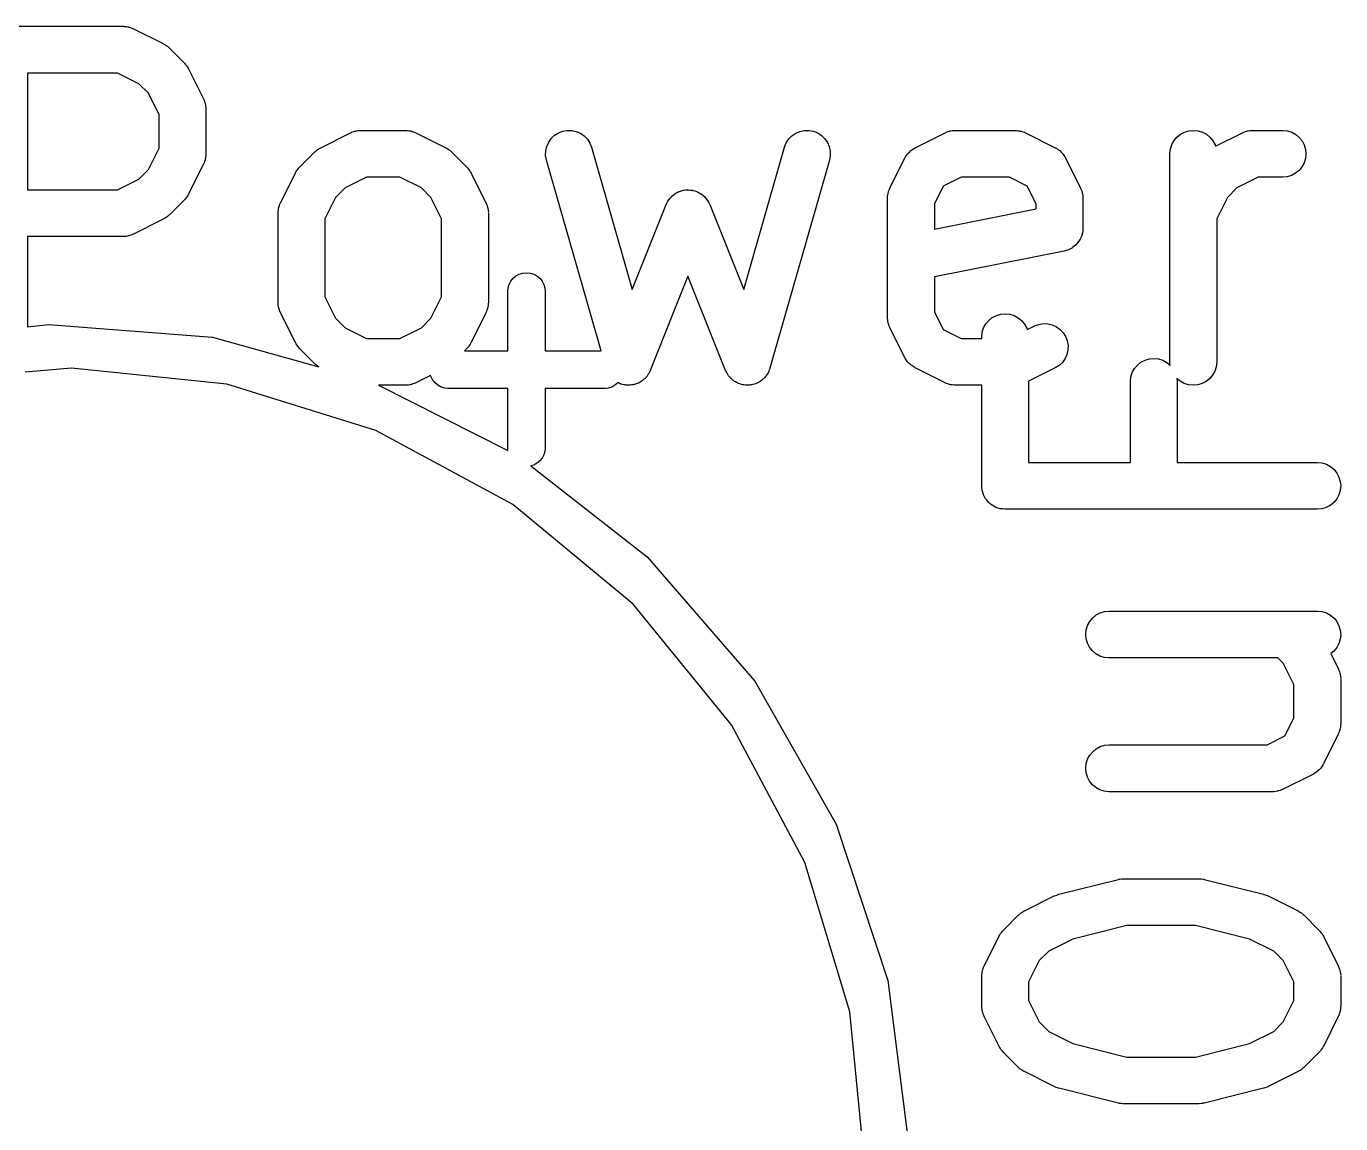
# Model space of a CAD drawing. Extents: x 37.5 to 124, y -108.8 to -35.9.
# Drawn here: x 85.217 to 89.427, y -54.455 to -50.939 of the extents above; entities that cross this region are included whole.
import ezdxf

# ---------------------------------------------------------------- set-up
doc = ezdxf.new("R2010")
doc.units = 0
doc.header["$MEASUREMENT"] = 0
doc.layers.add('BLACK', color=7, linetype='CONTINUOUS')

msp = doc.modelspace()

# ---------------------------------------------------------------- linework, layer by layer
at = {"layer": 'BLACK', "linetype": 'CONTINUOUS'}
for p, q in [((85.1458, -50.9394), (85.5268, -50.9394)), ((85.5268, -50.9394), (85.5278, -50.9394)), ((85.5278, -50.9394), (85.53, -50.9396)), ((85.53, -50.9396), (85.5322, -50.9396)), ((85.5322, -50.9396), (85.5373, -50.9404)), ((85.5373, -50.9404), (85.5424, -50.941)), ((85.5424, -50.941), (85.5445, -50.9417)), ((85.5445, -50.9417), (85.5466, -50.9421)), ((85.5466, -50.9421), (85.5514, -50.9439)), ((85.5514, -50.9439), (85.5563, -50.9454)), ((85.5563, -50.9454), (85.5582, -50.9465)), ((85.5582, -50.9465), (85.5603, -50.9473)), ((85.5603, -50.9473), (85.6555, -50.9949)), ((85.6555, -50.9949), (85.6565, -50.9954)), ((85.6565, -50.9954), (85.66, -50.9977)), ((85.66, -50.9977), (85.6637, -50.9997)), ((85.6637, -50.9997), (85.6661, -51.0017)), ((85.6661, -51.0017), (85.6688, -51.0034)), ((85.6688, -51.0034), (85.6718, -51.0063)), ((85.6718, -51.0063), (85.675, -51.009)), ((85.675, -51.009), (85.7227, -51.0566)), ((85.7227, -51.0566), (85.7234, -51.0573)), ((85.7234, -51.0573), (85.726, -51.0606)), ((85.726, -51.0606), (85.7289, -51.0637)), ((85.7289, -51.0637), (85.7306, -51.0663)), ((85.7306, -51.0663), (85.7325, -51.0688)), ((85.7325, -51.0688), (85.7345, -51.0725)), ((85.7345, -51.0725), (85.7367, -51.0761)), ((85.2208, -51.0894), (85.2208, -51.4632)), ((85.5091, -51.0894), (85.2208, -51.0894)), ((85.5776, -51.1236), (85.5091, -51.0894)), ((85.7367, -51.0761), (85.7843, -51.1713)), ((85.608, -51.154), (85.5776, -51.1236)), ((85.6422, -51.2226), (85.608, -51.154)), ((85.7843, -51.1713), (85.7848, -51.1723)), ((85.7848, -51.1723), (85.7855, -51.1743)), ((85.7855, -51.1743), (85.7866, -51.1763)), ((85.7866, -51.1763), (85.7881, -51.1812)), ((85.7881, -51.1812), (85.7898, -51.186)), ((85.7898, -51.186), (85.7902, -51.1882)), ((85.7902, -51.1882), (85.7908, -51.1903)), ((85.7908, -51.1903), (85.7913, -51.1954)), ((85.7913, -51.1954), (85.7921, -51.2005)), ((85.7921, -51.2005), (85.792, -51.2027)), ((85.6422, -51.33), (85.6422, -51.2226)), ((85.792, -51.2027), (85.7922, -51.2049)), ((85.7922, -51.2049), (85.7922, -51.3477)), ((86.1599, -51.3283), (86.2551, -51.2806)), ((86.2551, -51.2806), (86.2561, -51.2802)), ((86.2561, -51.2802), (86.2581, -51.2794)), ((86.2581, -51.2794), (86.2601, -51.2784)), ((86.2601, -51.2784), (86.265, -51.2769)), ((86.265, -51.2769), (86.2698, -51.2751)), ((86.2698, -51.2751), (86.272, -51.2748)), ((86.272, -51.2748), (86.2741, -51.2741)), ((86.2741, -51.2741), (86.2792, -51.2736)), ((86.2792, -51.2736), (86.2843, -51.2728)), ((86.2843, -51.2728), (86.2865, -51.2729)), ((86.2865, -51.2729), (86.2887, -51.2727)), ((86.2887, -51.2727), (86.4315, -51.2727)), ((86.4315, -51.2727), (86.4326, -51.2727)), ((86.4326, -51.2727), (86.4348, -51.273)), ((86.4348, -51.273), (86.437, -51.2729)), ((86.437, -51.2729), (86.442, -51.2738)), ((86.442, -51.2738), (86.4471, -51.2744)), ((86.4471, -51.2744), (86.4492, -51.275)), ((86.4492, -51.275), (86.4514, -51.2754)), ((86.4514, -51.2754), (86.4562, -51.2772)), ((86.4562, -51.2772), (86.4611, -51.2788)), ((86.4611, -51.2788), (86.463, -51.2798)), ((86.463, -51.2798), (86.4651, -51.2806)), ((86.4651, -51.2806), (86.5603, -51.3283)), ((86.9092, -51.2886), (86.9216, -51.2807)), ((86.9216, -51.2807), (86.9352, -51.2755)), ((86.9352, -51.2755), (86.9497, -51.2729)), ((86.9497, -51.2729), (86.9643, -51.2732)), ((86.9643, -51.2732), (86.9786, -51.2764)), ((86.9786, -51.2764), (86.992, -51.2823)), ((86.992, -51.2823), (87.004, -51.2906)), ((87.6694, -51.29), (87.6815, -51.2818)), ((87.6815, -51.2818), (87.695, -51.2761)), ((87.695, -51.2761), (87.7093, -51.2731)), ((87.7093, -51.2731), (87.724, -51.273)), ((87.724, -51.273), (87.7383, -51.2757)), ((87.7383, -51.2757), (87.7519, -51.2812)), ((87.7519, -51.2812), (87.7642, -51.2892)), ((88.0646, -51.3283), (88.1599, -51.2806)), ((88.1599, -51.2806), (88.1608, -51.2802)), ((88.1608, -51.2802), (88.1629, -51.2794)), ((88.1629, -51.2794), (88.1648, -51.2784)), ((88.1648, -51.2784), (88.1698, -51.2769)), ((88.1698, -51.2769), (88.1746, -51.2751)), ((88.1746, -51.2751), (88.1767, -51.2748)), ((88.1767, -51.2748), (88.1789, -51.2741)), ((88.1789, -51.2741), (88.184, -51.2736)), ((88.184, -51.2736), (88.189, -51.2728)), ((88.189, -51.2728), (88.1912, -51.2729)), ((88.1912, -51.2729), (88.1934, -51.2727)), ((88.1934, -51.2727), (88.3839, -51.2727)), ((88.3839, -51.2727), (88.385, -51.2727)), ((88.385, -51.2727), (88.3871, -51.273)), ((88.3871, -51.273), (88.3894, -51.2729)), ((88.3894, -51.2729), (88.3944, -51.2738)), ((88.3944, -51.2738), (88.3995, -51.2744)), ((88.3995, -51.2744), (88.4016, -51.275)), ((88.4016, -51.275), (88.4038, -51.2754)), ((88.4038, -51.2754), (88.4086, -51.2772)), ((88.4086, -51.2772), (88.4134, -51.2788)), ((88.4134, -51.2788), (88.4154, -51.2798)), ((88.4154, -51.2798), (88.4174, -51.2806)), ((88.4174, -51.2806), (88.5127, -51.3283)), ((88.9029, -51.2941), (88.9143, -51.285)), ((88.9143, -51.285), (88.9272, -51.2782)), ((88.9272, -51.2782), (88.9413, -51.274)), ((88.9413, -51.274), (88.9559, -51.2727)), ((88.9559, -51.2727), (88.9704, -51.2742)), ((88.9704, -51.2742), (88.9844, -51.2786)), ((88.9844, -51.2786), (88.9973, -51.2855)), ((88.9973, -51.2855), (89.0086, -51.2949)), ((89.0261, -51.3237), (89.1123, -51.2806)), ((89.1123, -51.2806), (89.1132, -51.2802)), ((89.1132, -51.2802), (89.1153, -51.2794)), ((89.1153, -51.2794), (89.1172, -51.2784)), ((89.1172, -51.2784), (89.1221, -51.2769)), ((89.1221, -51.2769), (89.1269, -51.2751)), ((89.1269, -51.2751), (89.1291, -51.2748)), ((89.1291, -51.2748), (89.1312, -51.2741)), ((89.1312, -51.2741), (89.1363, -51.2736)), ((89.1363, -51.2736), (89.1414, -51.2728)), ((89.1414, -51.2728), (89.1436, -51.2729)), ((89.1436, -51.2729), (89.1458, -51.2727)), ((89.1458, -51.2727), (89.241, -51.2727)), ((89.241, -51.2727), (89.2421, -51.2727)), ((89.2421, -51.2727), (89.2566, -51.2744)), ((89.2566, -51.2744), (89.2706, -51.2788)), ((89.2706, -51.2788), (89.2834, -51.2858)), ((86.8809, -51.3382), (86.8842, -51.324)), ((86.8842, -51.324), (86.8902, -51.3106)), ((86.8902, -51.3106), (86.8986, -51.2987)), ((86.8986, -51.2987), (86.9092, -51.2886)), ((87.004, -51.2906), (87.0142, -51.3012)), ((87.0142, -51.3012), (87.0221, -51.3135)), ((87.0221, -51.3135), (87.0274, -51.3271)), ((87.0274, -51.3271), (87.1577, -51.7828)), ((87.5149, -51.7828), (87.6451, -51.3271)), ((87.6451, -51.3271), (87.6454, -51.3261)), ((87.6454, -51.3261), (87.651, -51.3126)), ((87.651, -51.3126), (87.6591, -51.3004)), ((87.6591, -51.3004), (87.6694, -51.29)), ((87.7642, -51.2892), (87.7746, -51.2995)), ((87.7746, -51.2995), (87.7829, -51.3115)), ((87.7829, -51.3115), (87.7887, -51.325)), ((87.7887, -51.325), (87.7918, -51.3393)), ((88.882, -51.3321), (88.8864, -51.3182)), ((88.8864, -51.3182), (88.8934, -51.3053)), ((88.8934, -51.3053), (88.9029, -51.2941)), ((89.0086, -51.2949), (89.0178, -51.3062)), ((89.0178, -51.3062), (89.0247, -51.3191)), ((89.0247, -51.3191), (89.0261, -51.3237)), ((89.2834, -51.2858), (89.2946, -51.2952)), ((89.2946, -51.2952), (89.3038, -51.3066)), ((89.3038, -51.3066), (89.3106, -51.3196)), ((89.3106, -51.3196), (89.3147, -51.3337)), ((85.608, -51.3985), (85.6422, -51.33)), ((85.7896, -51.3676), (85.7877, -51.3724)), ((85.7899, -51.3654), (85.7896, -51.3676)), ((85.7906, -51.3633), (85.7899, -51.3654)), ((85.7912, -51.3582), (85.7906, -51.3633)), ((85.792, -51.3532), (85.7912, -51.3582)), ((85.7922, -51.3488), (85.792, -51.351)), ((85.792, -51.351), (85.792, -51.3532)), ((85.7922, -51.3477), (85.7922, -51.3488)), ((86.0928, -51.3899), (86.1404, -51.3423)), ((86.1404, -51.3423), (86.1411, -51.3416)), ((86.1411, -51.3416), (86.1444, -51.3389)), ((86.1444, -51.3389), (86.1475, -51.336)), ((86.1475, -51.336), (86.1501, -51.3344)), ((86.1501, -51.3344), (86.1526, -51.3324)), ((86.1526, -51.3324), (86.1563, -51.3305)), ((86.1563, -51.3305), (86.1599, -51.3283)), ((86.5603, -51.3283), (86.5612, -51.3287)), ((86.5612, -51.3287), (86.5648, -51.331)), ((86.5648, -51.331), (86.5685, -51.333)), ((86.5685, -51.333), (86.5709, -51.335)), ((86.5709, -51.335), (86.5735, -51.3367)), ((86.5735, -51.3367), (86.5765, -51.3396)), ((86.5765, -51.3396), (86.5798, -51.3423)), ((86.5798, -51.3423), (86.6274, -51.3899)), ((86.8805, -51.3529), (86.8809, -51.3382)), ((86.8829, -51.3673), (86.8805, -51.3529)), ((86.8832, -51.3683), (86.8829, -51.3673)), ((87.0578, -51.9792), (86.8832, -51.3683)), ((87.7894, -51.3683), (87.5989, -52.035)), ((87.792, -51.3539), (87.7894, -51.3683)), ((87.7918, -51.3393), (87.792, -51.3539)), ((87.9835, -51.457), (88.0311, -51.3618)), ((88.0311, -51.3618), (88.0316, -51.3609)), ((88.0316, -51.3609), (88.0325, -51.3595)), ((88.0325, -51.3595), (88.0331, -51.358)), ((88.0331, -51.358), (88.0364, -51.3534)), ((88.0364, -51.3534), (88.0395, -51.3486)), ((88.0395, -51.3486), (88.0407, -51.3474)), ((88.0407, -51.3474), (88.0416, -51.3461)), ((88.0416, -51.3461), (88.0458, -51.3422)), ((88.0458, -51.3422), (88.0497, -51.3381)), ((88.0497, -51.3381), (88.0511, -51.3372)), ((88.0511, -51.3372), (88.0523, -51.336)), ((88.0523, -51.336), (88.0571, -51.333)), ((88.0571, -51.333), (88.0618, -51.3298)), ((88.0618, -51.3298), (88.0633, -51.3291)), ((88.0633, -51.3291), (88.0646, -51.3283)), ((88.5127, -51.3283), (88.5136, -51.3287)), ((88.5136, -51.3287), (88.515, -51.3296)), ((88.515, -51.3296), (88.5165, -51.3303)), ((88.5165, -51.3303), (88.5211, -51.3336)), ((88.5211, -51.3336), (88.5259, -51.3367)), ((88.5259, -51.3367), (88.5271, -51.3378)), ((88.5271, -51.3378), (88.5284, -51.3388)), ((88.5284, -51.3388), (88.5323, -51.3429)), ((88.5323, -51.3429), (88.5364, -51.3469)), ((88.5364, -51.3469), (88.5373, -51.3482)), ((88.5373, -51.3482), (88.5384, -51.3494)), ((88.5384, -51.3494), (88.5415, -51.3542)), ((88.5415, -51.3542), (88.5447, -51.3589)), ((88.5447, -51.3589), (88.5454, -51.3604)), ((88.5454, -51.3604), (88.5462, -51.3618)), ((88.5462, -51.3618), (88.5938, -51.457)), ((88.8803, -51.3467), (88.882, -51.3321)), ((88.8803, -51.3477), (88.8803, -51.3467)), ((88.8803, -52.0144), (88.8803, -51.3477)), ((89.3145, -51.3628), (89.3102, -51.3768)), ((89.316, -51.3482), (89.3145, -51.3628)), ((89.3147, -51.3337), (89.316, -51.3482)), ((85.5776, -51.4289), (85.608, -51.3985)), ((85.7843, -51.3813), (85.7367, -51.4765)), ((85.7851, -51.3792), (85.7843, -51.3813)), ((85.7862, -51.3773), (85.7851, -51.3792)), ((85.7877, -51.3724), (85.7862, -51.3773)), ((86.0311, -51.5046), (86.0787, -51.4094)), ((86.0787, -51.4094), (86.0792, -51.4085)), ((86.0792, -51.4085), (86.0815, -51.4049)), ((86.0815, -51.4049), (86.0835, -51.4012)), ((86.0835, -51.4012), (86.0855, -51.3988)), ((86.0855, -51.3988), (86.0872, -51.3962)), ((86.0872, -51.3962), (86.0901, -51.3932)), ((86.0901, -51.3932), (86.0928, -51.3899)), ((86.6274, -51.3899), (86.6281, -51.3907)), ((86.6281, -51.3907), (86.6308, -51.394)), ((86.6308, -51.394), (86.6337, -51.397)), ((86.6337, -51.397), (86.6353, -51.3997)), ((86.6353, -51.3997), (86.6373, -51.4021)), ((86.6373, -51.4021), (86.6392, -51.4058)), ((86.6392, -51.4058), (86.6415, -51.4094)), ((86.6415, -51.4094), (86.6891, -51.5046)), ((89.2826, -51.4102), (89.2696, -51.4171)), ((89.2939, -51.4009), (89.2826, -51.4102)), ((89.3032, -51.3897), (89.2939, -51.4009)), ((89.3102, -51.3768), (89.3032, -51.3897)), ((85.5091, -51.4632), (85.5776, -51.4289)), ((86.3064, -51.4227), (86.2379, -51.457)), ((86.4138, -51.4227), (86.3064, -51.4227)), ((86.4823, -51.457), (86.4138, -51.4227)), ((88.1541, -51.4512), (88.1256, -51.5083)), ((88.2111, -51.4227), (88.1541, -51.4512)), ((88.3662, -51.4227), (88.2111, -51.4227)), ((88.4232, -51.4512), (88.3662, -51.4227)), ((88.4518, -51.5083), (88.4232, -51.4512)), ((89.1635, -51.4227), (89.095, -51.457)), ((89.241, -51.4227), (89.1635, -51.4227)), ((89.2556, -51.4213), (89.241, -51.4227)), ((89.2696, -51.4171), (89.2556, -51.4213)), ((85.2208, -51.4632), (85.5091, -51.4632)), ((85.7227, -51.496), (85.675, -51.5436)), ((85.7253, -51.4927), (85.7227, -51.496)), ((85.7283, -51.4897), (85.7253, -51.4927)), ((85.73, -51.4871), (85.7283, -51.4897)), ((85.7319, -51.4847), (85.73, -51.4871)), ((85.7339, -51.481), (85.7319, -51.4847)), ((85.7362, -51.4774), (85.7339, -51.481)), ((85.7367, -51.4765), (85.7362, -51.4774)), ((86.2074, -51.4874), (86.1732, -51.5559)), ((86.2379, -51.457), (86.2074, -51.4874)), ((86.5127, -51.4874), (86.4823, -51.457)), ((86.547, -51.5559), (86.5127, -51.4874)), ((87.274, -51.4965), (87.2745, -51.4959)), ((87.2745, -51.4959), (87.2748, -51.4952)), ((87.2748, -51.4952), (87.2791, -51.4902)), ((87.2791, -51.4902), (87.2833, -51.4852)), ((87.2833, -51.4852), (87.2839, -51.4847)), ((87.2839, -51.4847), (87.2844, -51.4841)), ((87.2844, -51.4841), (87.2895, -51.48)), ((87.2895, -51.48), (87.2946, -51.4759)), ((87.2946, -51.4759), (87.2953, -51.4755)), ((87.2953, -51.4755), (87.2959, -51.475)), ((87.2959, -51.475), (87.3017, -51.472)), ((87.3017, -51.472), (87.3075, -51.4689)), ((87.3075, -51.4689), (87.3082, -51.4687)), ((87.3082, -51.4687), (87.3089, -51.4684)), ((87.3089, -51.4684), (87.3152, -51.4666)), ((87.3152, -51.4666), (87.3215, -51.4647)), ((87.3215, -51.4647), (87.3222, -51.4646)), ((87.3222, -51.4646), (87.323, -51.4644)), ((87.323, -51.4644), (87.3295, -51.4638)), ((87.3295, -51.4638), (87.336, -51.4632)), ((87.336, -51.4632), (87.3368, -51.4633)), ((87.3368, -51.4633), (87.3376, -51.4632)), ((87.3376, -51.4632), (87.3441, -51.464)), ((87.3441, -51.464), (87.3506, -51.4646)), ((87.3506, -51.4646), (87.3513, -51.4648)), ((87.3513, -51.4648), (87.3521, -51.4649)), ((87.3521, -51.4649), (87.3584, -51.4669)), ((87.3584, -51.4669), (87.3646, -51.4688)), ((87.3646, -51.4688), (87.3653, -51.4691)), ((87.3653, -51.4691), (87.3661, -51.4694)), ((87.3661, -51.4694), (87.3718, -51.4725)), ((87.3718, -51.4725), (87.3776, -51.4756)), ((87.3776, -51.4756), (87.3782, -51.4761)), ((87.3782, -51.4761), (87.3789, -51.4765)), ((87.3789, -51.4765), (87.3839, -51.4807)), ((87.3839, -51.4807), (87.3889, -51.4848)), ((87.3889, -51.4848), (87.3895, -51.4854)), ((87.3895, -51.4854), (87.3901, -51.4859)), ((87.3901, -51.4859), (87.3941, -51.491)), ((87.3941, -51.491), (87.3983, -51.496)), ((87.3983, -51.496), (87.3987, -51.4967)), ((87.9756, -51.4895), (87.9758, -51.4873)), ((87.9756, -51.4906), (87.9756, -51.4895)), ((87.9756, -51.8715), (87.9756, -51.4906)), ((87.9758, -51.4851), (87.9766, -51.4801)), ((87.9758, -51.4873), (87.9758, -51.4851)), ((87.9766, -51.4801), (87.9772, -51.475)), ((87.9772, -51.475), (87.9779, -51.4729)), ((87.9779, -51.4729), (87.9783, -51.4707)), ((87.9783, -51.4707), (87.9801, -51.4659)), ((87.9801, -51.4659), (87.9816, -51.461)), ((87.9816, -51.461), (87.9827, -51.4591)), ((87.9827, -51.4591), (87.9835, -51.457)), ((88.5938, -51.457), (88.5943, -51.458)), ((88.5943, -51.458), (88.5951, -51.46)), ((88.5951, -51.46), (88.5961, -51.462)), ((88.5961, -51.462), (88.5976, -51.4669)), ((88.5976, -51.4669), (88.5994, -51.4717)), ((88.5994, -51.4717), (88.5997, -51.4739)), ((88.5997, -51.4739), (88.6003, -51.476)), ((88.6003, -51.476), (88.6008, -51.4811)), ((88.6008, -51.4811), (88.6016, -51.4862)), ((88.6016, -51.4862), (88.6015, -51.4884)), ((88.6015, -51.4884), (88.6018, -51.4906)), ((88.6018, -51.4906), (88.6018, -51.5858)), ((89.0646, -51.4874), (89.0303, -51.5559)), ((89.095, -51.457), (89.0646, -51.4874)), ((86.0232, -51.5371), (86.0234, -51.5349)), ((86.0232, -51.5382), (86.0232, -51.5371)), ((86.0232, -51.8239), (86.0232, -51.5382)), ((86.0234, -51.5327), (86.0243, -51.5277)), ((86.0234, -51.5349), (86.0234, -51.5327)), ((86.0243, -51.5277), (86.0248, -51.5226)), ((86.0248, -51.5226), (86.0255, -51.5205)), ((86.0255, -51.5205), (86.0259, -51.5183)), ((86.0259, -51.5183), (86.0277, -51.5135)), ((86.0277, -51.5135), (86.0293, -51.5086)), ((86.0293, -51.5086), (86.0303, -51.5067)), ((86.0303, -51.5067), (86.0311, -51.5046)), ((86.6891, -51.5046), (86.6895, -51.5056)), ((86.6895, -51.5056), (86.6903, -51.5077)), ((86.6903, -51.5077), (86.6913, -51.5096)), ((86.6913, -51.5096), (86.6928, -51.5145)), ((86.6928, -51.5145), (86.6946, -51.5193)), ((86.6946, -51.5193), (86.6949, -51.5215)), ((86.6949, -51.5215), (86.6956, -51.5236)), ((86.6956, -51.5236), (86.6961, -51.5287)), ((86.6961, -51.5287), (86.6969, -51.5338)), ((86.6969, -51.5338), (86.6968, -51.536)), ((86.6968, -51.536), (86.697, -51.5382)), ((86.697, -51.5382), (86.697, -51.8239)), ((87.1577, -51.7828), (87.2666, -51.5103)), ((87.2666, -51.5103), (87.267, -51.5094)), ((87.267, -51.5094), (87.2674, -51.5087)), ((87.2674, -51.5087), (87.2677, -51.5079)), ((87.2677, -51.5079), (87.2709, -51.5022)), ((87.2709, -51.5022), (87.274, -51.4965)), ((87.3987, -51.4967), (87.3992, -51.4973)), ((87.3992, -51.4973), (87.4022, -51.5031)), ((87.4022, -51.5031), (87.4053, -51.5089)), ((87.4053, -51.5089), (87.4056, -51.5096)), ((87.4056, -51.5096), (87.4059, -51.5103)), ((87.4059, -51.5103), (87.5149, -51.7828)), ((88.1256, -51.5083), (88.1256, -51.5896)), ((88.1256, -51.5896), (88.4518, -51.5243)), ((88.4518, -51.5243), (88.4518, -51.5083)), ((85.6555, -51.5577), (85.5603, -51.6053)), ((85.6591, -51.5554), (85.6555, -51.5577)), ((85.6628, -51.5535), (85.6591, -51.5554)), ((85.6653, -51.5515), (85.6628, -51.5535)), ((85.6679, -51.5499), (85.6653, -51.5515)), ((85.671, -51.547), (85.6679, -51.5499)), ((85.6743, -51.5443), (85.671, -51.547)), ((85.675, -51.5436), (85.6743, -51.5443)), ((86.1732, -51.5559), (86.1732, -51.8062)), ((86.547, -51.8062), (86.547, -51.5559)), ((89.0303, -51.5559), (89.0303, -52.0144)), ((85.5268, -51.6132), (85.2208, -51.6132)), ((85.2208, -51.6132), (85.2208, -51.9025)), ((85.529, -51.613), (85.5268, -51.6132)), ((85.5312, -51.6131), (85.529, -51.613)), ((85.5362, -51.6123), (85.5312, -51.6131)), ((85.5413, -51.6118), (85.5362, -51.6123)), ((85.5434, -51.6111), (85.5413, -51.6118)), ((85.5456, -51.6108), (85.5434, -51.6111)), ((85.5504, -51.609), (85.5456, -51.6108)), ((85.5553, -51.6075), (85.5504, -51.609)), ((85.5573, -51.6065), (85.5553, -51.6075)), ((85.5594, -51.6057), (85.5573, -51.6065)), ((85.5603, -51.6053), (85.5594, -51.6057)), ((88.5923, -51.6215), (88.589, -51.6276)), ((88.5957, -51.6154), (88.5923, -51.6215)), ((88.5958, -51.615), (88.5957, -51.6154)), ((88.596, -51.6147), (88.5958, -51.615)), ((88.598, -51.6081), (88.596, -51.6147)), ((88.6001, -51.6014), (88.598, -51.6081)), ((88.6002, -51.6011), (88.6001, -51.6014)), ((88.6003, -51.6007), (88.6002, -51.6011)), ((88.601, -51.5938), (88.6003, -51.6007)), ((88.6018, -51.5869), (88.601, -51.5938)), ((88.6018, -51.5858), (88.6018, -51.5862)), ((88.6018, -51.5862), (88.6018, -51.5862)), ((88.6018, -51.5862), (88.6018, -51.5862)), ((88.6018, -51.5862), (88.6018, -51.5869)), ((88.5415, -51.6594), (88.1256, -51.7425)), ((88.5481, -51.6573), (88.5415, -51.6594)), ((88.5549, -51.6553), (88.5481, -51.6573)), ((88.5552, -51.6552), (88.5549, -51.6553)), ((88.5555, -51.6551), (88.5552, -51.6552)), ((88.5617, -51.6518), (88.5555, -51.6551)), ((88.5678, -51.6486), (88.5617, -51.6518)), ((88.5681, -51.6484), (88.5678, -51.6486)), ((88.5684, -51.6482), (88.5681, -51.6484)), ((88.5738, -51.6438), (88.5684, -51.6482)), ((88.5792, -51.6394), (88.5738, -51.6438)), ((88.5795, -51.6391), (88.5792, -51.6394)), ((88.5797, -51.6389), (88.5795, -51.6391)), ((88.5841, -51.6336), (88.5797, -51.6389)), ((88.5886, -51.6282), (88.5841, -51.6336)), ((88.5888, -51.6279), (88.5886, -51.6282)), ((88.589, -51.6276), (88.5888, -51.6279)), ((86.7689, -51.7557), (86.7764, -51.7466)), ((86.7764, -51.7466), (86.7855, -51.7391)), ((86.7855, -51.7391), (86.7959, -51.7335)), ((86.7959, -51.7335), (86.8072, -51.7301)), ((86.8072, -51.7301), (86.819, -51.7289)), ((86.819, -51.7289), (86.8308, -51.7301)), ((86.8308, -51.7301), (86.8421, -51.7335)), ((86.8421, -51.7335), (86.8525, -51.7391)), ((86.8525, -51.7391), (86.8616, -51.7466)), ((86.8616, -51.7466), (86.8691, -51.7557)), ((87.3363, -51.7401), (87.2154, -52.0422)), ((87.4571, -52.0422), (87.3363, -51.7401)), ((88.1256, -51.7425), (88.1256, -51.8538)), ((86.759, -51.7863), (86.7599, -51.7775)), ((86.759, -51.9792), (86.759, -51.7863)), ((86.7599, -51.7775), (86.7633, -51.7662)), ((86.7633, -51.7662), (86.7689, -51.7557)), ((86.8691, -51.7557), (86.8747, -51.7662)), ((86.8747, -51.7662), (86.8781, -51.7775)), ((86.8781, -51.7775), (86.879, -51.7863)), ((86.879, -51.7863), (86.879, -51.9792)), ((86.0234, -51.8261), (86.0232, -51.8239)), ((86.0233, -51.8283), (86.0234, -51.8261)), ((86.0241, -51.8334), (86.0233, -51.8283)), ((86.1732, -51.8062), (86.2074, -51.8747)), ((86.5127, -51.8747), (86.547, -51.8062)), ((86.6968, -51.8294), (86.6959, -51.8344)), ((86.697, -51.825), (86.6967, -51.8271)), ((86.6967, -51.8271), (86.6968, -51.8294)), ((86.697, -51.8239), (86.697, -51.825)), ((86.0246, -51.8385), (86.0241, -51.8334)), ((86.0253, -51.8406), (86.0246, -51.8385)), ((86.0256, -51.8428), (86.0253, -51.8406)), ((86.0274, -51.8476), (86.0256, -51.8428)), ((86.0288, -51.8525), (86.0274, -51.8476)), ((86.0299, -51.8544), (86.0288, -51.8525)), ((86.0306, -51.8565), (86.0299, -51.8544)), ((86.0311, -51.8574), (86.0306, -51.8565)), ((86.0787, -51.9527), (86.0311, -51.8574)), ((86.2074, -51.8747), (86.2379, -51.9051)), ((86.4823, -51.9051), (86.5127, -51.8747)), ((86.6891, -51.8574), (86.6415, -51.9527)), ((86.6899, -51.8554), (86.6891, -51.8574)), ((86.6909, -51.8534), (86.6899, -51.8554)), ((86.6925, -51.8486), (86.6909, -51.8534)), ((86.6943, -51.8438), (86.6925, -51.8486)), ((86.6947, -51.8416), (86.6943, -51.8438)), ((86.6954, -51.8395), (86.6947, -51.8416)), ((86.6959, -51.8344), (86.6954, -51.8395)), ((87.9758, -51.8737), (87.9756, -51.8715)), ((87.9757, -51.8759), (87.9758, -51.8737)), ((88.1256, -51.8538), (88.1541, -51.9109)), ((88.2999, -51.8817), (88.3113, -51.8726)), ((88.3113, -51.8726), (88.3243, -51.8658)), ((88.3243, -51.8658), (88.3383, -51.8617)), ((88.3383, -51.8617), (88.3529, -51.8603)), ((88.3529, -51.8603), (88.3675, -51.8619)), ((88.3675, -51.8619), (88.3814, -51.8662)), ((88.3814, -51.8662), (88.3943, -51.8732)), ((88.3943, -51.8732), (88.4056, -51.8825)), ((85.2208, -51.9025), (85.2875, -51.8946)), ((85.2875, -51.8946), (85.8128, -51.935)), ((86.2379, -51.9051), (86.3064, -51.9394)), ((86.4138, -51.9394), (86.4823, -51.9051)), ((87.9765, -51.881), (87.9757, -51.8759)), ((87.977, -51.8861), (87.9765, -51.881)), ((87.9776, -51.8882), (87.977, -51.8861)), ((87.978, -51.8904), (87.9776, -51.8882)), ((87.9797, -51.8952), (87.978, -51.8904)), ((87.9812, -51.9001), (87.9797, -51.8952)), ((87.9823, -51.9021), (87.9812, -51.9001)), ((87.983, -51.9041), (87.9823, -51.9021)), ((87.9835, -51.9051), (87.983, -51.9041)), ((88.0311, -52.0003), (87.9835, -51.9051)), ((88.1541, -51.9109), (88.2111, -51.9394)), ((88.279, -51.9197), (88.2834, -51.9058)), ((88.2834, -51.9058), (88.2905, -51.893)), ((88.2905, -51.893), (88.2999, -51.8817)), ((88.4056, -51.8825), (88.4148, -51.8938)), ((88.4148, -51.8938), (88.4217, -51.9068)), ((88.4217, -51.9068), (88.423, -51.911)), ((88.423, -51.911), (88.4456, -51.8997)), ((88.4456, -51.8997), (88.4465, -51.8992)), ((88.4465, -51.8992), (88.4603, -51.8942)), ((88.4603, -51.8942), (88.4747, -51.8919)), ((88.4747, -51.8919), (88.4894, -51.8925)), ((88.4894, -51.8925), (88.5036, -51.8959)), ((88.5036, -51.8959), (88.5169, -51.902)), ((88.5169, -51.902), (88.5288, -51.9105)), ((88.5288, -51.9105), (88.5388, -51.9212)), ((85.8128, -51.935), (86.1538, -52.0302)), ((86.081, -51.9563), (86.0787, -51.9527)), ((86.0829, -51.96), (86.081, -51.9563)), ((86.3064, -51.9394), (86.4138, -51.9394)), ((86.6387, -51.9572), (86.6367, -51.9609)), ((86.641, -51.9536), (86.6387, -51.9572)), ((86.6415, -51.9527), (86.641, -51.9536)), ((88.2111, -51.9394), (88.2774, -51.9394)), ((88.2774, -51.9343), (88.279, -51.9197)), ((88.2774, -51.9353), (88.2774, -51.9343)), ((88.2774, -51.9394), (88.2774, -51.9353)), ((88.5388, -51.9212), (88.5465, -51.9337)), ((88.5465, -51.9337), (88.5516, -51.9474)), ((88.5516, -51.9474), (88.554, -51.9618)), ((86.0849, -51.9624), (86.0829, -51.96)), ((86.0865, -51.9651), (86.0849, -51.9624)), ((86.0894, -51.9681), (86.0865, -51.9651)), ((86.092, -51.9714), (86.0894, -51.9681)), ((86.0928, -51.9722), (86.092, -51.9714)), ((86.1404, -52.0198), (86.0928, -51.9722)), ((86.6274, -51.9722), (86.6204, -51.9792)), ((86.6204, -51.9792), (86.759, -51.9792)), ((86.6301, -51.9689), (86.6274, -51.9722)), ((86.633, -51.9659), (86.6301, -51.9689)), ((86.6347, -51.9633), (86.633, -51.9659)), ((86.6367, -51.9609), (86.6347, -51.9633)), ((86.879, -51.9792), (87.0578, -51.9792)), ((88.032, -52.0017), (88.0311, -52.0003)), ((88.5502, -51.9907), (88.5442, -52.0041)), ((88.5535, -51.9765), (88.5502, -51.9907)), ((88.554, -51.9618), (88.5535, -51.9765)), ((85.3619, -52.0341), (85.2127, -52.0476)), ((85.8588, -52.0863), (85.3619, -52.0341)), ((86.1436, -52.0225), (86.1404, -52.0198)), ((86.1467, -52.0254), (86.1436, -52.0225)), ((86.1493, -52.0271), (86.1467, -52.0254)), ((86.1517, -52.0291), (86.1493, -52.0271)), ((86.1538, -52.0302), (86.1517, -52.0291)), ((87.215, -52.0432), (87.2129, -52.0473)), ((87.2154, -52.0422), (87.215, -52.0432)), ((87.4593, -52.0463), (87.4571, -52.0422)), ((87.5968, -52.0403), (87.5954, -52.0446)), ((87.5986, -52.036), (87.5968, -52.0403)), ((87.5989, -52.035), (87.5986, -52.036)), ((88.0326, -52.0032), (88.032, -52.0017)), ((88.0359, -52.0079), (88.0326, -52.0032)), ((88.0389, -52.0127), (88.0359, -52.0079)), ((88.04, -52.0139), (88.0389, -52.0127)), ((88.0409, -52.0152), (88.04, -52.0139)), ((88.045, -52.0192), (88.0409, -52.0152)), ((88.049, -52.0233), (88.045, -52.0192)), ((88.0503, -52.0243), (88.049, -52.0233)), ((88.0514, -52.0254), (88.0503, -52.0243)), ((88.0562, -52.0285), (88.0514, -52.0254)), ((88.0609, -52.0318), (88.0562, -52.0285)), ((88.0623, -52.0325), (88.0609, -52.0318)), ((88.0637, -52.0334), (88.0623, -52.0325)), ((88.0646, -52.0338), (88.0637, -52.0334)), ((88.1599, -52.0815), (88.0646, -52.0338)), ((88.5127, -52.0338), (88.4274, -52.0765)), ((88.5251, -52.0261), (88.5127, -52.0338)), ((88.5357, -52.016), (88.5251, -52.0261)), ((88.5442, -52.0041), (88.5357, -52.016)), ((88.7596, -52.0486), (88.7667, -52.0358)), ((88.7667, -52.0358), (88.7761, -52.0246)), ((88.7761, -52.0246), (88.7875, -52.0154)), ((88.7875, -52.0154), (88.8005, -52.0087)), ((88.8005, -52.0087), (88.8145, -52.0045)), ((88.8145, -52.0045), (88.8291, -52.0032)), ((88.8291, -52.0032), (88.8437, -52.0047)), ((88.8437, -52.0047), (88.8576, -52.009)), ((88.8576, -52.009), (88.8705, -52.016)), ((88.8705, -52.016), (88.8814, -52.025)), ((88.8814, -52.025), (88.8803, -52.0144)), ((89.0287, -52.03), (89.0243, -52.0439)), ((89.0303, -52.0154), (89.0287, -52.03)), ((89.0303, -52.0144), (89.0303, -52.0154)), ((86.4552, -52.0852), (86.4504, -52.087)), ((86.4601, -52.0837), (86.4552, -52.0852)), ((86.4621, -52.0827), (86.4601, -52.0837)), ((86.4641, -52.0819), (86.4621, -52.0827)), ((86.4651, -52.0815), (86.4641, -52.0819)), ((86.512, -52.058), (86.4651, -52.0815)), ((86.5133, -52.0623), (86.512, -52.058)), ((86.5189, -52.0727), (86.5133, -52.0623)), ((86.5264, -52.0819), (86.5189, -52.0727)), ((86.5355, -52.0894), (86.5264, -52.0819)), ((87.1116, -52.0819), (87.1025, -52.0894)), ((87.1122, -52.0812), (87.1116, -52.0819)), ((87.1134, -52.0817), (87.1122, -52.0812)), ((87.1175, -52.0838), (87.1134, -52.0817)), ((87.1201, -52.0846), (87.1175, -52.0838)), ((87.1226, -52.0857), (87.1201, -52.0846)), ((87.1271, -52.0867), (87.1226, -52.0857)), ((87.1702, -52.085), (87.1659, -52.0866)), ((87.1746, -52.0836), (87.1702, -52.085)), ((87.177, -52.0823), (87.1746, -52.0836)), ((87.1796, -52.0814), (87.177, -52.0823)), ((87.1835, -52.0789), (87.1796, -52.0814)), ((87.1875, -52.0767), (87.1835, -52.0789)), ((87.1896, -52.075), (87.1875, -52.0767)), ((87.1919, -52.0735), (87.1896, -52.075)), ((87.1953, -52.0703), (87.1919, -52.0735)), ((87.1988, -52.0674), (87.1953, -52.0703)), ((87.2006, -52.0653), (87.1988, -52.0674)), ((87.2025, -52.0634), (87.2006, -52.0653)), ((87.2052, -52.0597), (87.2025, -52.0634)), ((87.2081, -52.0561), (87.2052, -52.0597)), ((87.2094, -52.0537), (87.2081, -52.0561)), ((87.211, -52.0515), (87.2094, -52.0537)), ((87.2129, -52.0473), (87.211, -52.0515)), ((87.4611, -52.0506), (87.4593, -52.0463)), ((87.4626, -52.0528), (87.4611, -52.0506)), ((87.4639, -52.0552), (87.4626, -52.0528)), ((87.4667, -52.0588), (87.4639, -52.0552)), ((87.4694, -52.0626), (87.4667, -52.0588)), ((87.4713, -52.0645), (87.4694, -52.0626)), ((87.473, -52.0667), (87.4713, -52.0645)), ((87.4765, -52.0696), (87.473, -52.0667)), ((87.4798, -52.0729), (87.4765, -52.0696)), ((87.4821, -52.0744), (87.4798, -52.0729)), ((87.4842, -52.0761), (87.4821, -52.0744)), ((87.4882, -52.0784), (87.4842, -52.0761)), ((87.4921, -52.0809), (87.4882, -52.0784)), ((87.4946, -52.0819), (87.4921, -52.0809)), ((87.497, -52.0832), (87.4946, -52.0819)), ((87.5014, -52.0846), (87.497, -52.0832)), ((87.5057, -52.0863), (87.5014, -52.0846)), ((87.5515, -52.0849), (87.549, -52.086)), ((87.5541, -52.0842), (87.5515, -52.0849)), ((87.5582, -52.0821), (87.5541, -52.0842)), ((87.5625, -52.0803), (87.5582, -52.0821)), ((87.5647, -52.0788), (87.5625, -52.0803)), ((87.5672, -52.0776), (87.5647, -52.0788)), ((87.5708, -52.0747), (87.5672, -52.0776)), ((87.5746, -52.0721), (87.5708, -52.0747)), ((87.5765, -52.0702), (87.5746, -52.0721)), ((87.5787, -52.0685), (87.5765, -52.0702)), ((87.5817, -52.065), (87.5787, -52.0685)), ((87.5849, -52.0617), (87.5817, -52.065)), ((87.5864, -52.0595), (87.5849, -52.0617)), ((87.5882, -52.0574), (87.5864, -52.0595)), ((87.5905, -52.0534), (87.5882, -52.0574)), ((87.593, -52.0495), (87.5905, -52.0534)), ((87.5941, -52.047), (87.593, -52.0495)), ((87.5954, -52.0446), (87.5941, -52.047)), ((88.1619, -52.0823), (88.1599, -52.0815)), ((88.1639, -52.0833), (88.1619, -52.0823)), ((88.1688, -52.0849), (88.1639, -52.0833)), ((88.1736, -52.0867), (88.1688, -52.0849)), ((88.4274, -52.0765), (88.4274, -52.3365)), ((88.7536, -52.0771), (88.7552, -52.0626)), ((88.7536, -52.0782), (88.7536, -52.0771)), ((88.7536, -52.3365), (88.7536, -52.0782)), ((88.7552, -52.0626), (88.7596, -52.0486)), ((88.9134, -52.0766), (88.9025, -52.0676)), ((88.9025, -52.0676), (88.9036, -52.0782)), ((88.9036, -52.0782), (88.9036, -52.3365)), ((88.9263, -52.0835), (88.9134, -52.0766)), ((88.9403, -52.0878), (88.9263, -52.0835)), ((88.9834, -52.0839), (88.9694, -52.0881)), ((88.9964, -52.0771), (88.9834, -52.0839)), ((89.0078, -52.068), (88.9964, -52.0771)), ((89.0172, -52.0568), (89.0078, -52.068)), ((89.0243, -52.0439), (89.0172, -52.0568)), ((86.336, -52.234), (85.8588, -52.0863)), ((86.4315, -52.0894), (86.3454, -52.0894)), ((86.3454, -52.0894), (86.7596, -52.2986)), ((86.4337, -52.0892), (86.4315, -52.0894)), ((86.4359, -52.0893), (86.4337, -52.0892)), ((86.441, -52.0885), (86.4359, -52.0893)), ((86.4461, -52.088), (86.441, -52.0885)), ((86.4482, -52.0873), (86.4461, -52.088)), ((86.4504, -52.087), (86.4482, -52.0873)), ((86.5459, -52.0949), (86.5355, -52.0894)), ((86.5572, -52.0984), (86.5459, -52.0949)), ((86.5661, -52.0992), (86.5572, -52.0984)), ((86.759, -52.0992), (86.5661, -52.0992)), ((86.759, -52.2922), (86.759, -52.0992)), ((87.0719, -52.0992), (86.879, -52.0992)), ((86.879, -52.0992), (86.879, -52.2922)), ((87.0808, -52.0984), (87.0719, -52.0992)), ((87.0921, -52.0949), (87.0808, -52.0984)), ((87.1025, -52.0894), (87.0921, -52.0949)), ((87.1315, -52.088), (87.1271, -52.0867)), ((87.1342, -52.0883), (87.1315, -52.088)), ((87.1369, -52.0888), (87.1342, -52.0883)), ((87.1415, -52.0889), (87.1369, -52.0888)), ((87.1461, -52.0894), (87.1415, -52.0889)), ((87.1488, -52.0891), (87.1461, -52.0894)), ((87.1515, -52.0892), (87.1488, -52.0891)), ((87.156, -52.0884), (87.1515, -52.0892)), ((87.1606, -52.0879), (87.156, -52.0884)), ((87.1632, -52.0871), (87.1606, -52.0879)), ((87.1659, -52.0866), (87.1632, -52.0871)), ((87.5083, -52.0869), (87.5057, -52.0863)), ((87.5109, -52.0877), (87.5083, -52.0869)), ((87.5155, -52.0882), (87.5109, -52.0877)), ((87.52, -52.0891), (87.5155, -52.0882)), ((87.5228, -52.0891), (87.52, -52.0891)), ((87.5255, -52.0894), (87.5228, -52.0891)), ((87.5301, -52.089), (87.5255, -52.0894)), ((87.5347, -52.089), (87.5301, -52.089)), ((87.5373, -52.0884), (87.5347, -52.089)), ((87.54, -52.0882), (87.5373, -52.0884)), ((87.5445, -52.0869), (87.54, -52.0882)), ((87.549, -52.086), (87.5445, -52.0869)), ((88.1757, -52.0871), (88.1736, -52.0867)), ((88.1778, -52.0877), (88.1757, -52.0871)), ((88.1829, -52.0883), (88.1778, -52.0877)), ((88.188, -52.0892), (88.1829, -52.0883)), ((88.1902, -52.0891), (88.188, -52.0892)), ((88.1924, -52.0894), (88.1902, -52.0891)), ((88.1934, -52.0894), (88.1924, -52.0894)), ((88.2774, -52.0894), (88.1934, -52.0894)), ((88.2774, -52.4115), (88.2774, -52.0894)), ((88.9548, -52.0894), (88.9403, -52.0878)), ((88.9694, -52.0881), (88.9548, -52.0894)), ((86.7755, -52.4717), (86.336, -52.234)), ((86.7596, -52.2986), (86.759, -52.2922)), ((86.879, -52.2922), (86.8781, -52.301)), ((86.8616, -52.3319), (86.8525, -52.3394)), ((86.8691, -52.3227), (86.8616, -52.3319)), ((86.8747, -52.3123), (86.8691, -52.3227)), ((86.8781, -52.301), (86.8747, -52.3123)), ((88.4274, -52.3365), (88.7536, -52.3365)), ((88.9036, -52.3365), (89.3524, -52.3365)), ((89.3524, -52.3365), (89.3534, -52.3365)), ((89.3534, -52.3365), (89.368, -52.3382)), ((89.368, -52.3382), (89.3819, -52.3426)), ((86.8421, -52.3449), (86.8333, -52.3476)), ((86.8333, -52.3476), (87.206, -52.6387)), ((86.8525, -52.3394), (86.8421, -52.3449)), ((89.3819, -52.3426), (89.3948, -52.3496)), ((89.3948, -52.3496), (89.406, -52.359)), ((89.406, -52.359), (89.4151, -52.3705)), ((89.4151, -52.3705), (89.4219, -52.3834)), ((88.2781, -52.4186), (88.2774, -52.4115)), ((88.2787, -52.4256), (88.2781, -52.4186)), ((89.4219, -52.3834), (89.4261, -52.3975)), ((89.4274, -52.412), (89.4258, -52.4266)), ((89.4261, -52.3975), (89.4274, -52.412)), ((88.2788, -52.4258), (88.2787, -52.4256)), ((88.2788, -52.4261), (88.2788, -52.4258)), ((88.2808, -52.4328), (88.2788, -52.4261)), ((88.2828, -52.4396), (88.2808, -52.4328)), ((88.283, -52.4399), (88.2828, -52.4396)), ((88.283, -52.4401), (88.283, -52.4399)), ((88.2864, -52.4463), (88.283, -52.4401)), ((88.2896, -52.4526), (88.2864, -52.4463)), ((88.2898, -52.4528), (88.2896, -52.4526)), ((88.2899, -52.453), (88.2898, -52.4528)), ((88.2944, -52.4585), (88.2899, -52.453)), ((88.2988, -52.464), (88.2944, -52.4585)), ((88.299, -52.4642), (88.2988, -52.464)), ((88.2992, -52.4644), (88.299, -52.4642)), ((88.3046, -52.4689), (88.2992, -52.4644)), ((89.4146, -52.4535), (89.4052, -52.4647)), ((89.4215, -52.4406), (89.4146, -52.4535)), ((89.4258, -52.4266), (89.4215, -52.4406)), ((87.1605, -52.7901), (86.7755, -52.4717)), ((88.31, -52.4734), (88.3046, -52.4689)), ((88.3102, -52.4735), (88.31, -52.4734)), ((88.3104, -52.4737), (88.3102, -52.4735)), ((88.3166, -52.477), (88.3104, -52.4737)), ((88.3228, -52.4805), (88.3166, -52.477)), ((88.3231, -52.4805), (88.3228, -52.4805)), ((88.3233, -52.4807), (88.3231, -52.4805)), ((88.3301, -52.4828), (88.3233, -52.4807)), ((88.3368, -52.4849), (88.3301, -52.4828)), ((88.337, -52.4849), (88.3368, -52.4849)), ((88.3373, -52.485), (88.337, -52.4849)), ((88.3443, -52.4857), (88.3373, -52.485)), ((88.3513, -52.4865), (88.3443, -52.4857)), ((88.3518, -52.4865), (88.3513, -52.4865)), ((88.3519, -52.4865), (88.3518, -52.4865)), ((88.3524, -52.4865), (88.3519, -52.4865)), ((88.3519, -52.4865), (88.3519, -52.4865)), ((89.3524, -52.4865), (88.3524, -52.4865)), ((89.3669, -52.4851), (89.3524, -52.4865)), ((89.381, -52.4809), (89.3669, -52.4851)), ((89.3939, -52.474), (89.381, -52.4809)), ((89.4052, -52.4647), (89.3939, -52.474)), ((87.206, -52.6387), (87.5503, -53.0376)), ((87.4763, -53.1773), (87.1605, -52.7901)), ((88.6235, -52.8458), (88.6329, -52.8345)), ((88.6329, -52.8345), (88.6442, -52.8252)), ((88.6442, -52.8252), (88.6571, -52.8184)), ((88.6571, -52.8184), (88.6711, -52.8141)), ((88.6711, -52.8141), (88.6857, -52.8127)), ((88.6857, -52.8127), (89.3524, -52.8127)), ((89.3524, -52.8127), (89.3534, -52.8127)), ((89.3534, -52.8127), (89.368, -52.8144)), ((89.368, -52.8144), (89.3819, -52.8188)), ((89.3819, -52.8188), (89.3948, -52.8258)), ((89.3948, -52.8258), (89.406, -52.8352)), ((89.406, -52.8352), (89.4151, -52.8466)), ((88.6107, -52.8872), (88.6122, -52.8726)), ((88.6122, -52.8726), (88.6166, -52.8586)), ((88.6166, -52.8586), (88.6235, -52.8458)), ((89.4151, -52.8466), (89.4219, -52.8596)), ((89.4219, -52.8596), (89.4261, -52.8737)), ((89.4261, -52.8737), (89.4274, -52.8882)), ((88.612, -52.9018), (88.6107, -52.8872)), ((88.6162, -52.9158), (88.612, -52.9018)), ((88.623, -52.9288), (88.6162, -52.9158)), ((89.4215, -52.9168), (89.4146, -52.9297)), ((89.4258, -52.9028), (89.4215, -52.9168)), ((89.4274, -52.8882), (89.4258, -52.9028)), ((88.6321, -52.9402), (88.623, -52.9288)), ((88.6433, -52.9496), (88.6321, -52.9402)), ((88.6562, -52.9566), (88.6433, -52.9496)), ((88.6701, -52.9611), (88.6562, -52.9566)), ((88.6847, -52.9627), (88.6701, -52.9611)), ((88.6857, -52.9627), (88.6847, -52.9627)), ((89.2261, -52.9627), (88.6857, -52.9627)), ((89.2431, -52.9798), (89.2261, -52.9627)), ((89.4052, -52.9409), (89.3954, -52.9489)), ((89.3954, -52.9489), (89.4195, -52.997)), ((89.4146, -52.9297), (89.4052, -52.9409)), ((89.2774, -53.0483), (89.2431, -52.9798)), ((89.4195, -52.997), (89.4199, -52.998)), ((89.4199, -52.998), (89.4207, -53)), ((89.4207, -53), (89.4217, -53.002)), ((89.4217, -53.002), (89.4232, -53.0069)), ((89.4232, -53.0069), (89.425, -53.0117)), ((89.425, -53.0117), (89.4253, -53.0139)), ((87.5503, -53.0376), (87.8106, -53.4958)), ((89.2774, -53.1557), (89.2774, -53.0483)), ((89.4253, -53.0139), (89.426, -53.016)), ((89.426, -53.016), (89.4265, -53.0211)), ((89.4265, -53.0211), (89.4273, -53.0262)), ((89.4273, -53.0262), (89.4272, -53.0284)), ((89.4272, -53.0284), (89.4274, -53.0306)), ((89.4274, -53.0306), (89.4274, -53.1734)), ((87.7108, -53.6185), (87.4763, -53.1773)), ((89.2489, -53.2128), (89.2774, -53.1557)), ((89.4272, -53.1789), (89.4263, -53.1839)), ((89.4274, -53.1745), (89.4271, -53.1767)), ((89.4271, -53.1767), (89.4272, -53.1789)), ((89.4274, -53.1734), (89.4274, -53.1745)), ((89.1918, -53.2413), (89.2489, -53.2128)), ((89.4195, -53.207), (89.3718, -53.3022)), ((89.4203, -53.2049), (89.4195, -53.207)), ((89.4213, -53.203), (89.4203, -53.2049)), ((89.4229, -53.1981), (89.4213, -53.203)), ((89.4247, -53.1933), (89.4229, -53.1981)), ((89.4251, -53.1911), (89.4247, -53.1933)), ((89.4257, -53.189), (89.4251, -53.1911)), ((89.4263, -53.1839), (89.4257, -53.189)), ((88.6235, -53.2743), (88.6329, -53.2631)), ((88.6329, -53.2631), (88.6442, -53.2538)), ((88.6442, -53.2538), (88.6571, -53.2469)), ((88.6571, -53.2469), (88.6711, -53.2427)), ((88.6711, -53.2427), (88.6857, -53.2413)), ((88.6857, -53.2413), (89.1918, -53.2413)), ((88.6107, -53.3158), (88.6122, -53.3012)), ((88.6122, -53.3012), (88.6166, -53.2872)), ((88.6166, -53.2872), (88.6235, -53.2743)), ((89.3698, -53.306), (89.3665, -53.3106)), ((89.3705, -53.3045), (89.3698, -53.306)), ((89.3714, -53.3031), (89.3705, -53.3045)), ((89.3718, -53.3022), (89.3714, -53.3031)), ((88.612, -53.3303), (88.6107, -53.3158)), ((88.6162, -53.3444), (88.612, -53.3303)), ((88.623, -53.3574), (88.6162, -53.3444)), ((89.3383, -53.3357), (89.2431, -53.3834)), ((89.3397, -53.3349), (89.3383, -53.3357)), ((89.3412, -53.3342), (89.3397, -53.3349)), ((89.3459, -53.331), (89.3412, -53.3342)), ((89.3507, -53.328), (89.3459, -53.331)), ((89.3519, -53.3268), (89.3507, -53.328)), ((89.3532, -53.3259), (89.3519, -53.3268)), ((89.3572, -53.3218), (89.3532, -53.3259)), ((89.3613, -53.3179), (89.3572, -53.3218)), ((89.3623, -53.3166), (89.3613, -53.3179)), ((89.3634, -53.3154), (89.3623, -53.3166)), ((89.3665, -53.3106), (89.3634, -53.3154)), ((88.6321, -53.3688), (88.623, -53.3574)), ((88.6433, -53.3782), (88.6321, -53.3688)), ((88.6562, -53.3852), (88.6433, -53.3782)), ((88.6701, -53.3896), (88.6562, -53.3852)), ((88.6847, -53.3913), (88.6701, -53.3896)), ((89.219, -53.3904), (89.2139, -53.3912)), ((89.2241, -53.3899), (89.219, -53.3904)), ((89.2262, -53.3892), (89.2241, -53.3899)), ((89.2284, -53.3889), (89.2262, -53.3892)), ((89.2332, -53.3871), (89.2284, -53.3889)), ((89.2381, -53.3856), (89.2332, -53.3871)), ((89.2401, -53.3846), (89.2381, -53.3856)), ((89.2421, -53.3838), (89.2401, -53.3846)), ((89.2431, -53.3834), (89.2421, -53.3838)), ((88.6857, -53.3913), (88.6847, -53.3913)), ((89.2095, -53.3913), (88.6857, -53.3913)), ((89.2117, -53.3911), (89.2095, -53.3913)), ((89.2139, -53.3912), (89.2117, -53.3911)), ((87.8106, -53.4958), (87.9769, -53.9958)), ((87.8552, -54.0968), (87.7108, -53.6185)), ((88.5247, -53.7197), (88.7151, -53.6721)), ((88.7151, -53.6721), (88.7162, -53.6718)), ((88.7162, -53.6718), (88.7175, -53.6717)), ((88.7175, -53.6717), (88.7188, -53.6713)), ((88.7188, -53.6713), (88.7247, -53.6707)), ((88.7247, -53.6707), (88.7307, -53.6699)), ((88.7307, -53.6699), (88.732, -53.67)), ((88.732, -53.67), (88.7333, -53.6699)), ((88.7333, -53.6699), (88.9714, -53.6699)), ((88.9714, -53.6699), (88.9725, -53.6699)), ((88.9725, -53.6699), (88.9738, -53.67)), ((88.9738, -53.67), (88.9751, -53.6699)), ((88.9751, -53.6699), (88.9811, -53.6708)), ((88.9811, -53.6708), (88.987, -53.6715)), ((88.987, -53.6715), (88.9883, -53.6719)), ((88.9883, -53.6719), (88.9896, -53.6721)), ((88.9896, -53.6721), (89.1801, -53.7197)), ((88.4141, -53.773), (88.5093, -53.7254)), ((88.5093, -53.7254), (88.5103, -53.7249)), ((88.5103, -53.7249), (88.5106, -53.7248)), ((88.5106, -53.7248), (88.5109, -53.7246)), ((88.5109, -53.7246), (88.5175, -53.7223)), ((88.5175, -53.7223), (88.524, -53.7199)), ((88.524, -53.7199), (88.5243, -53.7198)), ((88.5243, -53.7198), (88.5247, -53.7197)), ((89.1801, -53.7197), (89.1811, -53.72)), ((89.1811, -53.72), (89.1814, -53.7201)), ((89.1814, -53.7201), (89.1818, -53.7202)), ((89.1818, -53.7202), (89.1883, -53.7227)), ((89.1883, -53.7227), (89.1948, -53.7251)), ((89.1948, -53.7251), (89.1951, -53.7253)), ((89.1951, -53.7253), (89.1954, -53.7254)), ((89.1954, -53.7254), (89.2907, -53.773)), ((88.347, -53.8347), (88.3946, -53.7871)), ((88.3946, -53.7871), (88.3953, -53.7863)), ((88.3953, -53.7863), (88.3986, -53.7837)), ((88.3986, -53.7837), (88.4017, -53.7808)), ((88.4017, -53.7808), (88.4043, -53.7791)), ((88.4043, -53.7791), (88.4068, -53.7772)), ((88.4068, -53.7772), (88.4105, -53.7753)), ((88.4105, -53.7753), (88.4141, -53.773)), ((89.2907, -53.773), (89.2916, -53.7735)), ((89.2916, -53.7735), (89.2952, -53.7758)), ((89.2952, -53.7758), (89.2989, -53.7778)), ((89.2989, -53.7778), (89.3013, -53.7798)), ((89.3013, -53.7798), (89.3039, -53.7815)), ((89.3039, -53.7815), (89.3069, -53.7844)), ((89.3069, -53.7844), (89.3102, -53.7871)), ((89.3102, -53.7871), (89.3578, -53.8347)), ((88.2853, -53.9494), (88.3329, -53.8542)), ((88.3329, -53.8542), (88.3334, -53.8532)), ((88.3334, -53.8532), (88.3357, -53.8497)), ((88.3357, -53.8497), (88.3377, -53.846)), ((88.3377, -53.846), (88.3397, -53.8436)), ((88.3397, -53.8436), (88.3414, -53.841)), ((88.3414, -53.841), (88.3443, -53.8379)), ((88.3443, -53.8379), (88.347, -53.8347)), ((88.7426, -53.8199), (88.569, -53.8632)), ((88.9622, -53.8199), (88.7426, -53.8199)), ((89.1357, -53.8632), (88.9622, -53.8199)), ((89.3578, -53.8347), (89.3585, -53.8354)), ((89.3585, -53.8354), (89.3612, -53.8387)), ((89.3612, -53.8387), (89.3641, -53.8418)), ((89.3641, -53.8418), (89.3657, -53.8444)), ((89.3657, -53.8444), (89.3677, -53.8469)), ((89.3677, -53.8469), (89.3696, -53.8506)), ((89.3696, -53.8506), (89.3718, -53.8542)), ((89.3718, -53.8542), (89.4195, -53.9494)), ((88.569, -53.8632), (88.492, -53.9017)), ((89.2127, -53.9017), (89.1357, -53.8632)), ((88.4616, -53.9321), (88.4274, -54.0007)), ((88.492, -53.9017), (88.4616, -53.9321)), ((89.2431, -53.9321), (89.2127, -53.9017)), ((89.2774, -54.0007), (89.2431, -53.9321)), ((88.2774, -53.9819), (88.2776, -53.9797)), ((88.2776, -53.9775), (88.2784, -53.9724)), ((88.2776, -53.9797), (88.2776, -53.9775)), ((88.2784, -53.9724), (88.279, -53.9674)), ((88.279, -53.9674), (88.2797, -53.9653)), ((88.2797, -53.9653), (88.2801, -53.9631)), ((88.2801, -53.9631), (88.2819, -53.9583)), ((88.2819, -53.9583), (88.2834, -53.9534)), ((88.2834, -53.9534), (88.2845, -53.9515)), ((88.2845, -53.9515), (88.2853, -53.9494)), ((89.4195, -53.9494), (89.4199, -53.9504)), ((89.4199, -53.9504), (89.4207, -53.9524)), ((89.4207, -53.9524), (89.4217, -53.9544)), ((89.4217, -53.9544), (89.4232, -53.9593)), ((89.4232, -53.9593), (89.425, -53.9641)), ((89.425, -53.9641), (89.4253, -53.9663)), ((89.4253, -53.9663), (89.426, -53.9684)), ((89.426, -53.9684), (89.4265, -53.9735)), ((89.4265, -53.9735), (89.4273, -53.9785)), ((89.4273, -53.9785), (89.4272, -53.9808)), ((87.9769, -53.9958), (88.0429, -54.5186)), ((88.2774, -53.983), (88.2774, -53.9819)), ((88.2774, -54.0782), (88.2774, -53.983)), ((88.4274, -54.0007), (88.4274, -54.0605)), ((89.2774, -54.0605), (89.2774, -54.0007)), ((89.4272, -53.9808), (89.4274, -53.983)), ((89.4274, -53.983), (89.4274, -54.0782)), ((88.4274, -54.0605), (88.4616, -54.129)), ((89.2431, -54.129), (89.2774, -54.0605)), ((87.8981, -54.534), (87.8552, -54.0968)), ((88.2776, -54.0804), (88.2774, -54.0782)), ((88.2775, -54.0826), (88.2776, -54.0804)), ((88.2783, -54.0877), (88.2775, -54.0826)), ((88.2788, -54.0928), (88.2783, -54.0877)), ((88.2794, -54.0949), (88.2788, -54.0928)), ((88.2798, -54.0971), (88.2794, -54.0949)), ((88.2816, -54.1019), (88.2798, -54.0971)), ((88.283, -54.1068), (88.2816, -54.1019)), ((88.2841, -54.1087), (88.283, -54.1068)), ((89.4229, -54.1029), (89.4213, -54.1077)), ((89.4247, -54.0981), (89.4229, -54.1029)), ((89.4251, -54.0959), (89.4247, -54.0981)), ((89.4257, -54.0938), (89.4251, -54.0959)), ((89.4263, -54.0887), (89.4257, -54.0938)), ((89.4272, -54.0836), (89.4263, -54.0887)), ((89.4274, -54.0792), (89.4271, -54.0814)), ((89.4271, -54.0814), (89.4272, -54.0836)), ((89.4274, -54.0782), (89.4274, -54.0792)), ((88.2848, -54.1108), (88.2841, -54.1087)), ((88.2853, -54.1117), (88.2848, -54.1108)), ((88.3329, -54.207), (88.2853, -54.1117)), ((88.4616, -54.129), (88.492, -54.1594)), ((89.2127, -54.1594), (89.2431, -54.129)), ((89.4195, -54.1117), (89.3718, -54.207)), ((89.4203, -54.1097), (89.4195, -54.1117)), ((89.4213, -54.1077), (89.4203, -54.1097)), ((88.492, -54.1594), (88.569, -54.1979)), ((89.1357, -54.1979), (89.2127, -54.1594)), ((88.3352, -54.2105), (88.3329, -54.207)), ((88.3371, -54.2143), (88.3352, -54.2105)), ((88.339, -54.2167), (88.3371, -54.2143)), ((88.3407, -54.2194), (88.339, -54.2167)), ((88.3436, -54.2224), (88.3407, -54.2194)), ((88.3462, -54.2257), (88.3436, -54.2224)), ((88.347, -54.2265), (88.3462, -54.2257)), ((88.3946, -54.2741), (88.347, -54.2265)), ((88.569, -54.1979), (88.7426, -54.2413)), ((88.9622, -54.2413), (89.1357, -54.1979)), ((89.3578, -54.2265), (89.3102, -54.2741)), ((89.3605, -54.2232), (89.3578, -54.2265)), ((89.3634, -54.2202), (89.3605, -54.2232)), ((89.3651, -54.2176), (89.3634, -54.2202)), ((89.3671, -54.2151), (89.3651, -54.2176)), ((89.3691, -54.2114), (89.3671, -54.2151)), ((89.3714, -54.2079), (89.3691, -54.2114)), ((89.3718, -54.207), (89.3714, -54.2079)), ((88.3978, -54.2768), (88.3946, -54.2741)), ((88.7426, -54.2413), (88.9622, -54.2413)), ((89.3094, -54.2748), (89.3061, -54.2774)), ((89.3102, -54.2741), (89.3094, -54.2748)), ((88.4009, -54.2797), (88.3978, -54.2768)), ((88.4035, -54.2814), (88.4009, -54.2797)), ((88.4059, -54.2834), (88.4035, -54.2814)), ((88.4096, -54.2854), (88.4059, -54.2834)), ((88.4131, -54.2877), (88.4096, -54.2854)), ((88.4141, -54.2881), (88.4131, -54.2877)), ((88.5093, -54.3357), (88.4141, -54.2881)), ((89.2907, -54.2881), (89.1954, -54.3357)), ((89.2943, -54.2859), (89.2907, -54.2881)), ((89.298, -54.2839), (89.2943, -54.2859)), ((89.3004, -54.282), (89.298, -54.2839)), ((89.3031, -54.2803), (89.3004, -54.282)), ((89.3061, -54.2774), (89.3031, -54.2803)), ((88.5096, -54.3359), (88.5093, -54.3357)), ((88.5099, -54.3361), (88.5096, -54.3359)), ((88.5164, -54.3385), (88.5099, -54.3361)), ((88.523, -54.341), (88.5164, -54.3385)), ((88.5233, -54.341), (88.523, -54.341)), ((88.5237, -54.3412), (88.5233, -54.341)), ((88.5247, -54.3414), (88.5237, -54.3412)), ((88.7151, -54.389), (88.5247, -54.3414)), ((89.1801, -54.3414), (88.9896, -54.389)), ((89.1804, -54.3413), (89.1801, -54.3414)), ((89.1808, -54.3413), (89.1804, -54.3413)), ((89.1873, -54.3389), (89.1808, -54.3413)), ((89.1939, -54.3365), (89.1873, -54.3389)), ((89.1942, -54.3363), (89.1939, -54.3365)), ((89.1945, -54.3362), (89.1942, -54.3363)), ((89.1954, -54.3357), (89.1945, -54.3362)), ((88.7165, -54.3892), (88.7151, -54.389)), ((88.7177, -54.3896), (88.7165, -54.3892)), ((88.7237, -54.3903), (88.7177, -54.3896)), ((88.7296, -54.3912), (88.7237, -54.3903)), ((88.731, -54.3911), (88.7296, -54.3912)), ((88.7323, -54.3913), (88.731, -54.3911)), ((88.7333, -54.3913), (88.7323, -54.3913)), ((88.9714, -54.3913), (88.7333, -54.3913)), ((88.9728, -54.3912), (88.9714, -54.3913)), ((88.9741, -54.3912), (88.9728, -54.3912)), ((88.98, -54.3904), (88.9741, -54.3912)), ((88.986, -54.3899), (88.98, -54.3904)), ((88.9873, -54.3895), (88.986, -54.3899)), ((88.9886, -54.3893), (88.9873, -54.3895)), ((88.9896, -54.389), (88.9886, -54.3893))]:
    msp.add_line(p, q, dxfattribs=at)

doc.saveas('drawing.dxf')
